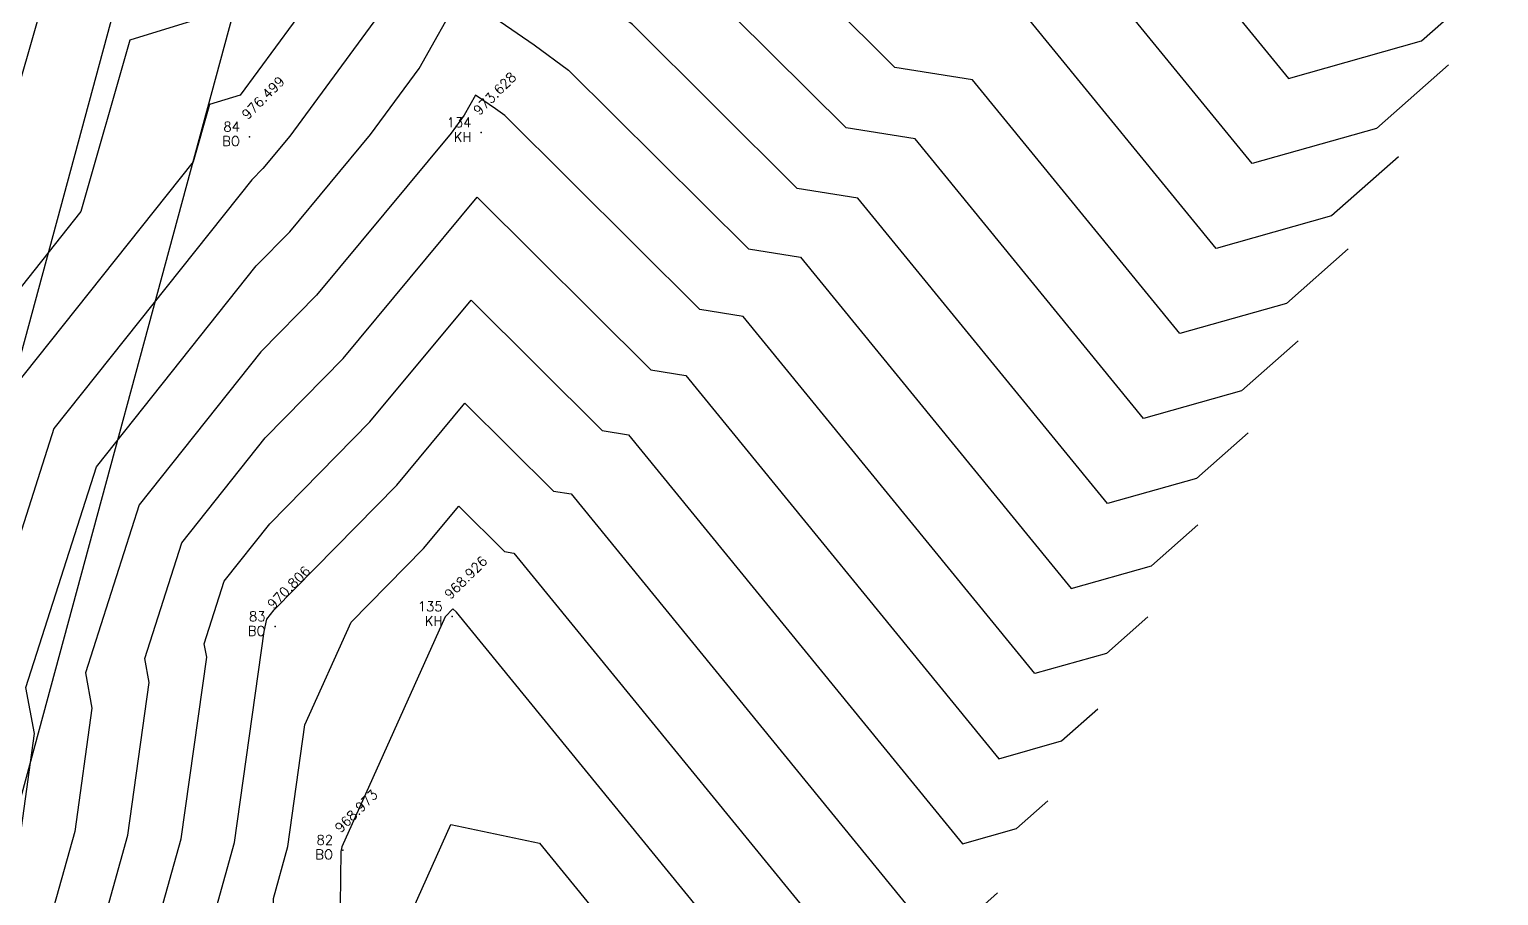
# Model space of a CAD drawing. Header units: metres. Extents: x 319894 to 3389272, y 120 to 6136017.
# Drawn here: x 321097.93 to 321135.96, y 3067900.14 to 3067922.56 of the extents above; entities that cross this region are included whole.
import ezdxf
from ezdxf.enums import TextEntityAlignment as Align

# ---------------------------------------------------------------- set-up
doc = ezdxf.new("R2010")
doc.units = ezdxf.units.M
doc.header["$MEASUREMENT"] = 0
for name, color, linetype in [('BO', 7, 'Continuous'), ('Contour', 254, 'Continuous'), ('Index_Contour', 8, 'Continuous'), ('KH', 7, 'Continuous'), ('Points', 7, 'Continuous'), ('Points-ELV', 6, 'Continuous'), ('Points-NUM', 4, 'Continuous'), ('Points-TXT', 3, 'Continuous')]:
    doc.layers.add(name, color=color, linetype=linetype)
doc.styles.add('romans', font='romans.shx')

# ---------------------------------------------------------------- blocks, each defined once
blk = doc.blocks.new('POINTS')
at = {"layer": 'Points'}
blk.add_line((0, 0), (0, 0), dxfattribs=at)
blk.add_point((0, 0), dxfattribs=at)
at = {"layer": 'Points-ELV', "style": 'romans'}
blk.add_attdef('ELEV', text='', height=1, rotation=45, dxfattribs=at).set_placement((0, 0), align=Align.BOTTOM_LEFT)
at = {"layer": 'Points-NUM', "style": 'romans'}
blk.add_attdef('PTNUM', text='', height=1, dxfattribs=at).set_placement((0, 0), align=Align.BOTTOM_RIGHT)
at = {"layer": 'Points-TXT', "style": 'romans'}
blk.add_attdef('DESC', text='', height=1, dxfattribs=at).set_placement((0, 0), align=Align.BOTTOM_RIGHT)
blk = doc.blocks.new('SIT4')
at = {"color": 1, "lineweight": 30, "elevation": 987.586}
blk.add_lwpolyline([(320369.424, 3067744.745), (320375.434, 3067766.962), (320377.554, 3067779.413), (320375.795, 3067784.773), (320370.962, 3067788.062), (320365.642, 3067786.817)], dxfattribs=at)
at = {"color": 5, "lineweight": 30}
blk.add_lwpolyline([(320401.499, 3067755.311), (320400.163, 3067754.132), (320397.855, 3067753.48), (320391.396, 3067761.389), (320389.827, 3067761.639), (320385.559, 3067765.882), (320384.011, 3067767.018), (320380.739, 3067769.279), (320378.862, 3067765.954), (320376.689, 3067762.993), (320375.992, 3067762.156), (320375.705, 3067761.864), (320370.581, 3067755.421), (320368.32, 3067748.342)], dxfattribs=at)
at = {"layer": 'Contour'}
for points in [[(320369.81, 3067780.834), (320370.078, 3067781.155), (320371.569, 3067780.771), (320371.669, 3067780.667), (320376.328, 3067783.987), (320380.252, 3067782.45), (320382.392, 3067781.016), (320384.083, 3067778.715), (320389.006, 3067775.314), (320393.816, 3067771.782), (320396.14, 3067769.472), (320398.818, 3067769.045), (320402.543, 3067764.485), (320405.991, 3067765.458), (320407.985, 3067767.219)], [(320401.499, 3067755.311), (320400.163, 3067754.132), (320397.855, 3067753.48), (320391.396, 3067761.389), (320389.827, 3067761.639), (320385.559, 3067765.882), (320384.011, 3067767.018), (320380.739, 3067769.279), (320378.862, 3067765.954), (320376.689, 3067762.993), (320375.992, 3067762.156), (320375.705, 3067761.864), (320370.581, 3067755.421), (320368.32, 3067748.342)], [(320405.39, 3067762.456), (320403.66, 3067760.928), (320400.668, 3067760.083), (320395.849, 3067765.982), (320393.615, 3067766.339), (320390.513, 3067769.422), (320387.008, 3067771.996), (320379.713, 3067777.036), (320379.629, 3067777.119), (320379.427, 3067777.07), (320379.42, 3067776.803), (320375.346, 3067769.586), (320374.448, 3067768.362), (320370.484, 3067767.141), (320368.364, 3067759.753)], [(320398.904, 3067750.548), (320397.833, 3067749.602), (320395.98, 3067749.079), (320388.427, 3067758.326), (320387.301, 3067758.506), (320382.256, 3067763.522), (320382.013, 3067763.7), (320381.5, 3067764.054), (320381.206, 3067763.533), (320380.865, 3067763.069), (320377.378, 3067758.877), (320375.938, 3067757.411), (320372.787, 3067753.449), (320371.396, 3067749.096), (320371.565, 3067748.188), (320371.119, 3067744.99), (320369.267, 3067738.386)], [(320404.093, 3067760.074), (320402.494, 3067758.663), (320399.73, 3067757.882), (320394.365, 3067764.451), (320392.352, 3067764.772), (320388.862, 3067768.242), (320386.009, 3067770.336), (320379.978, 3067774.504), (320376.518, 3067768.376), (320374.927, 3067766.208), (320372.548, 3067765.475), (320371.276, 3067761.041), (320368.375, 3067757.393)], [(320367.702, 3067725.59), (320369.957, 3067728.619), (320370.999, 3067730.099), (320371.88, 3067731.126), (320372.146, 3067732.759), (320370.974, 3067736.325), (320371.016, 3067739.605), (320372.499, 3067744.895), (320373.05, 3067748.849), (320372.935, 3067749.473), (320373.89, 3067752.463), (320376.054, 3067755.184), (320378.071, 3067757.237), (320381.542, 3067761.41), (320386.039, 3067756.939), (320386.942, 3067756.795), (320395.042, 3067746.878), (320396.667, 3067747.337), (320397.607, 3067748.166)], [(320402.796, 3067757.693), (320401.329, 3067756.398), (320398.793, 3067755.681), (320392.88, 3067762.92), (320391.089, 3067763.206), (320387.21, 3067767.062), (320385.01, 3067768.677), (320380.358, 3067771.891), (320377.69, 3067767.165), (320375.406, 3067764.054), (320374.612, 3067763.809), (320374.188, 3067762.329), (320369.478, 3067756.407)], [(320368.734, 3067724.145), (320372.565, 3067729.29), (320372.824, 3067729.659), (320373.044, 3067729.915), (320373.566, 3067733.114), (320372.7, 3067735.75), (320372.765, 3067740.823), (320373.88, 3067744.8), (320374.536, 3067749.51), (320374.473, 3067749.85), (320374.993, 3067751.477), (320376.171, 3067752.958), (320378.764, 3067755.597), (320381.383, 3067758.746), (320384.776, 3067755.372), (320385.458, 3067755.264), (320394.105, 3067744.677), (320395.502, 3067745.072), (320396.31, 3067745.785)], [(320374.513, 3067742.042), (320375.26, 3067744.705), (320376.021, 3067750.171), (320376.096, 3067750.491), (320376.287, 3067750.732), (320379.457, 3067753.957), (320381.224, 3067756.082), (320383.513, 3067753.806), (320383.973, 3067753.732), (320393.167, 3067742.476)], [(320394.336, 3067742.806), (320395.013, 3067743.403)], [(320392.418, 3067738.64), (320392.005, 3067738.276), (320391.292, 3067738.074), (320381.004, 3067750.67), (320380.906, 3067750.754), (320380.714, 3067750.546), (320378.032, 3067744.597), (320378.01, 3067744.479), (320377.993, 3067743.095), (320377.872, 3067734.725), (320378.141, 3067733.969), (320378.117, 3067733.725), (320381.127, 3067728.501), (320381.036, 3067723.76), (320380.534, 3067721.285), (320379.318, 3067717.82), (320379.457, 3067717.59)], [(320382.299, 3067721.932), (320381.912, 3067722.573), (320382.587, 3067724.498), (320382.866, 3067725.872), (320382.916, 3067728.505), (320381.245, 3067731.407), (320381.403, 3067733.08), (320379.567, 3067738.252), (320379.628, 3067742.442), (320380.855, 3067745.173), (320383.155, 3067744.688), (320390.354, 3067735.874), (320390.84, 3067736.011), (320391.121, 3067736.259)]]:
    blk.add_lwpolyline(points, dxfattribs=at)
at = {"layer": 'Index_Contour'}
for points in [[(320406.687, 3067764.837), (320404.825, 3067763.193), (320401.605, 3067762.284), (320397.334, 3067767.514), (320394.877, 3067767.906), (320392.165, 3067770.602), (320388.007, 3067773.655), (320381.898, 3067777.876), (320381.034, 3067779.052), (320379.94, 3067779.784), (320377.935, 3067780.57), (320375.263, 3067778.665), (320375.108, 3067772.449), (320374.175, 3067770.797), (320373.969, 3067770.517), (320368.42, 3067768.807)], [(320369.739, 3067745.085), (320370.079, 3067747.527), (320369.858, 3067748.719), (320371.684, 3067754.435), (320375.821, 3067759.637), (320376.685, 3067760.517), (320378.777, 3067763.031), (320380.034, 3067764.744), (320381.119, 3067766.667), (320383.012, 3067765.359), (320383.907, 3067764.702), (320388.564, 3067760.072), (320389.911, 3067759.857), (320396.917, 3067751.28), (320398.998, 3067751.867), (320400.201, 3067752.93)], [(320373.749, 3067712.098), (320374.413, 3067712.755), (320374.848, 3067713.231), (320376.965, 3067715.253), (320377.579, 3067715.699), (320377.725, 3067715.918), (320378.481, 3067718.073), (320379.206, 3067721.647), (320379.337, 3067728.496), (320377.553, 3067731.593), (320376.204, 3067732.591), (320376.406, 3067733.826), (320376.152, 3067734.599), (320376.262, 3067743.26), (320376.64, 3067744.609), (320377.078, 3067747.754), (320378.275, 3067750.41), (320380.15, 3067752.318), (320381.065, 3067753.418), (320382.251, 3067752.239), (320382.489, 3067752.201), (320392.23, 3067740.275), (320393.171, 3067740.541), (320393.715, 3067741.022)]]:
    blk.add_lwpolyline(points, dxfattribs=at)
at = {"layer": 'BO', "linetype": 'Continuous'}
ref = blk.add_blockref('POINTS', (320375.647, 3067762.975, 976.499), dxfattribs=at)
ref.add_attrib('PTNUM', '84', dxfattribs={"layer": 'Points-NUM', "height": 0.25, "style": 'romans'}).set_placement((320375.397, 3067763.037, 976.499), align=Align.BOTTOM_RIGHT)
ref.add_attrib('DESC', 'BO', dxfattribs={"layer": 'Points-TXT', "height": 0.25, "style": 'romans'}).set_placement((320375.397, 3067762.662, 976.499), align=Align.BOTTOM_RIGHT)
ref.add_attrib('ELEV', '976.499', dxfattribs={"layer": 'Points-ELV', "height": 0.25, "rotation": 45, "style": 'romans'}).set_placement((320375.647, 3067763.35, 976.499), align=Align.BOTTOM_LEFT)
ref = blk.add_blockref('POINTS', (320376.31, 3067750.3, 970.806), dxfattribs=at)
ref.add_attrib('PTNUM', '83', dxfattribs={"layer": 'Points-NUM', "height": 0.25, "style": 'romans'}).set_placement((320376.06, 3067750.362, 970.806), align=Align.BOTTOM_RIGHT)
ref.add_attrib('DESC', 'BO', dxfattribs={"layer": 'Points-TXT', "height": 0.25, "style": 'romans'}).set_placement((320376.06, 3067749.987, 970.806), align=Align.BOTTOM_RIGHT)
ref.add_attrib('ELEV', '970.806', dxfattribs={"layer": 'Points-ELV', "height": 0.25, "rotation": 45, "style": 'romans'}).set_placement((320376.31, 3067750.675, 970.806), align=Align.BOTTOM_LEFT)
ref = blk.add_blockref('POINTS', (320378.058, 3067744.512, 968.973), dxfattribs=at)
ref.add_attrib('PTNUM', '82', dxfattribs={"layer": 'Points-NUM', "height": 0.25, "style": 'romans'}).set_placement((320377.808, 3067744.574, 968.973), align=Align.BOTTOM_RIGHT)
ref.add_attrib('DESC', 'BO', dxfattribs={"layer": 'Points-TXT', "height": 0.25, "style": 'romans'}).set_placement((320377.808, 3067744.199, 968.973), align=Align.BOTTOM_RIGHT)
ref.add_attrib('ELEV', '968.973', dxfattribs={"layer": 'Points-ELV', "height": 0.25, "rotation": 45, "style": 'romans'}).set_placement((320378.058, 3067744.887, 968.973), align=Align.BOTTOM_LEFT)
at = {"layer": 'KH', "linetype": 'Continuous'}
ref = blk.add_blockref('POINTS', (320381.642, 3067763.083, 973.628), dxfattribs=at)
ref.add_attrib('PTNUM', '134', dxfattribs={"layer": 'Points-NUM', "height": 0.25, "style": 'romans'}).set_placement((320381.392, 3067763.145, 973.628), align=Align.BOTTOM_RIGHT)
ref.add_attrib('DESC', 'KH', dxfattribs={"layer": 'Points-TXT', "height": 0.25, "style": 'romans'}).set_placement((320381.392, 3067762.77, 973.628), align=Align.BOTTOM_RIGHT)
ref.add_attrib('ELEV', '973.628', dxfattribs={"layer": 'Points-ELV', "height": 0.25, "rotation": 45, "style": 'romans'}).set_placement((320381.642, 3067763.458, 973.628), align=Align.BOTTOM_LEFT)
ref = blk.add_blockref('POINTS', (320380.895, 3067750.557, 968.926), dxfattribs=at)
ref.add_attrib('PTNUM', '135', dxfattribs={"layer": 'Points-NUM', "height": 0.25, "style": 'romans'}).set_placement((320380.645, 3067750.619, 968.926), align=Align.BOTTOM_RIGHT)
ref.add_attrib('DESC', 'KH', dxfattribs={"layer": 'Points-TXT', "height": 0.25, "style": 'romans'}).set_placement((320380.645, 3067750.244, 968.926), align=Align.BOTTOM_RIGHT)
ref.add_attrib('ELEV', '968.926', dxfattribs={"layer": 'Points-ELV', "height": 0.25, "rotation": 45, "style": 'romans'}).set_placement((320380.895, 3067750.932, 968.926), align=Align.BOTTOM_LEFT)

msp = doc.modelspace()

# ---------------------------------------------------------------- linework, layer by layer
at = {"color": 1, "lineweight": 30, "elevation": 987.586}
msp.add_lwpolyline([(321097.404, 3067901.547), (321103.415, 3067923.764), (321105.534, 3067936.215), (321103.776, 3067941.575), (321098.942, 3067944.864), (321093.622, 3067943.619)], dxfattribs=at)
at = {"color": 3, "lineweight": 30, "elevation": 987.586}
msp.add_lwpolyline([(321094.393, 3067901.904), (321100.481, 3067924.409), (321102.452, 3067935.986), (321101.244, 3067939.669), (321098.344, 3067941.643), (321096.448, 3067941.199)], dxfattribs=at)

# ---------------------------------------------------------------- block references
at = {"color": 251, "true_color": 0x636466}
msp.add_blockref('SIT4', (727.98, 156.802), dxfattribs=at)

doc.saveas('drawing.dxf')
